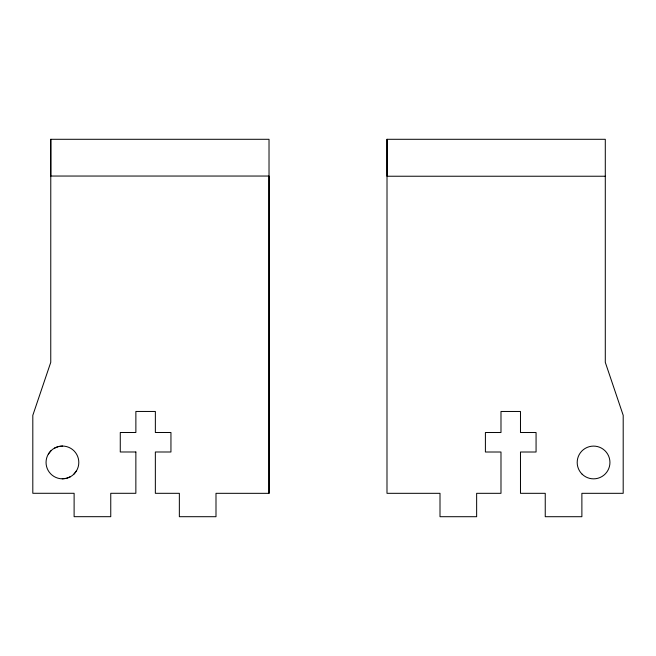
<?xml version="1.0" encoding="UTF-8"?>
<svg xmlns="http://www.w3.org/2000/svg" width="656" height="656" viewBox="0 0 656 656"><rect width="100%" height="100%" fill="white"/><g stroke="black" fill="none" stroke-linecap="round" stroke-linejoin="round"><path stroke-width="0.98" d="M135.866 451.992L120.269 451.984L120.278 432.493L135.874 432.501L135.874 411.451L155.365 411.46L155.357 432.509L170.954 432.509L170.945 452L155.349 451.992L155.349 493.312L179.359 493.32L179.35 516.698L215.996 516.707L215.996 493.32L269.009 493.337L269.026 139.293L50.783 139.293L50.758 362.325L32.816 415.33L32.808 493.287L74.12 493.296L74.112 516.682L110.757 516.69L110.757 493.296L135.858 493.304L135.866 451.984M387.015 139.293L386.991 493.32L440.004 493.32L440.004 516.707L476.641 516.707L476.641 493.32L500.987 493.32L500.987 452.009L485.399 452.009L485.399 432.517L500.987 432.517L500.987 411.468L520.479 411.468L520.479 432.517L536.067 432.517L536.067 452.009L520.479 452.009L520.479 493.32L545.243 493.32L545.243 516.707L581.88 516.707L581.88 493.32L623.192 493.32L623.2 415.33L605.291 362.325L605.291 139.293L387.015 139.293L387.015 176.234L605.291 176.234M48.355 454.083L51.004 450.729M73.866 474.165L76.506 470.803M54.415 448.163A16.367 16.367 0 0 1 78.802 462.644A16.367 16.367 0 0 1 54.071 476.518A16.367 16.367 0 0 1 54.415 448.163L58.384 446.58L62.632 446.072M70.438 476.715L66.469 478.306L62.23 478.806M269.009 493.337L269.026 176.046L50.783 176.046L50.783 139.293M582.134 474.19A16.367 16.367 0 0 0 609.432 466.523A16.367 16.367 0 0 0 589.145 446.711A16.367 16.367 0 0 0 582.134 474.19"/></g></svg>
